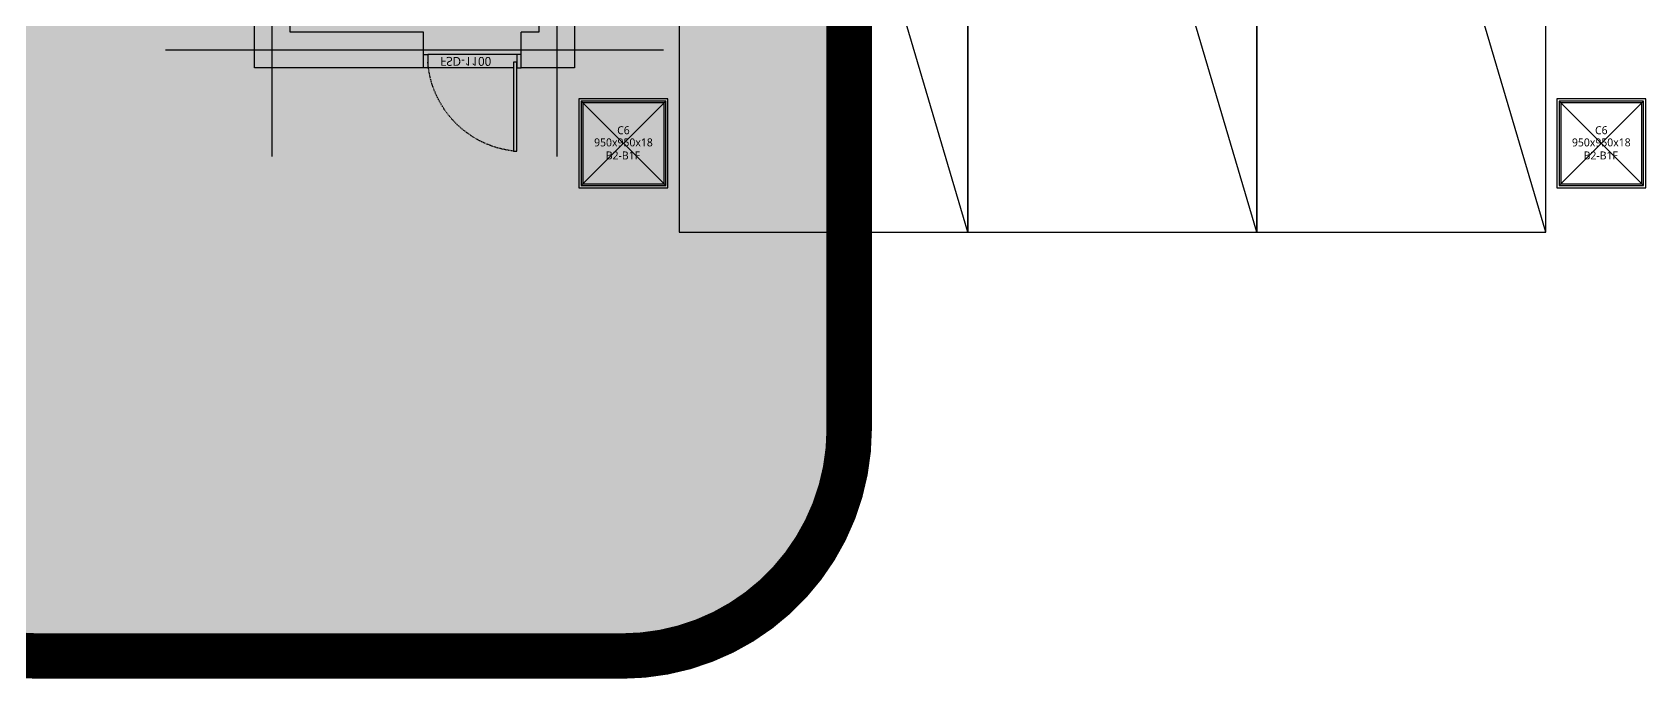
# Model space of a CAD drawing. Header units: millimetres. Extents: x -26983 to 60590, y 825 to 42375.
# Drawn here: x 58114.2 to 58469.3, y 17371.1 to 17513.5 of the extents above; entities that cross this region are included whole.
import ezdxf
from ezdxf.enums import TextEntityAlignment as Align

# ---------------------------------------------------------------- set-up
doc = ezdxf.new("R2010")
doc.units = ezdxf.units.MM
doc.header["$LTSCALE"] = 100
doc.header["$MEASUREMENT"] = 0
doc.linetypes.add('HID', pattern=[2.5, 1.5, -1])
doc.linetypes.add('HIDDEN', pattern=[2, 1, -1])
doc.layers.get('0').update_dxf_attribs({"linetype": 'CONTINUOUS'})
doc.layers.get('Defpoints').update_dxf_attribs({"color": 171, "linetype": 'CONTINUOUS'})
doc.layers.add('#프레임 라인', color=189, linetype='CONTINUOUS', plot=False)
for name, color, linetype in [('254', 254, 'CONTINUOUS'), ('DOOR', 4, 'CONTINUOUS'), ('DOOR ELE', 253, 'CONTINUOUS'), ('DOOR(OPEN ELE)', 5, 'CONTINUOUS'), ('ELE9', 9, 'CONTINUOUS'), ('LED', 7, 'CONTINUOUS'), ('주차-화물', 251, 'CONTINUOUS')]:
    doc.layers.add(name, color=color, linetype=linetype)
doc.styles.add('TE', font='malgun_0.ttf')
doc.styles.add('나눔바른고딕', font='NanumBarunGothic.ttf')

# ---------------------------------------------------------------- blocks, each defined once
blk = doc.blocks.new('C6-B2-B1F')
at = {"layer": '#프레임 라인', "ltscale": 0.1}
blk.add_lwpolyline([(-500, -500), (500, -500), (500, 500), (-500, 500)], close=True, dxfattribs=at)
for points in [[(-475, -475), (475, -475), (475, 475), (-475, 475)], [(-457, -457), (457, -457), (457, 457), (-457, 457)]]:
    blk.add_lwpolyline(points, close=True)
at = {"layer": 'Defpoints', "ltscale": 10000}
for p, q in [((-475, -475), (475, 475)), ((475, -475), (-475, 475))]:
    blk.add_line(p, q, dxfattribs=at)
at = {"layer": 'Defpoints', "style": 'TE'}
for s, p in [('C6', (0, 102)), ('950x950x18', (0, -35)), ('B2-B1F', (-6, -182))]:
    blk.add_text(s, height=90, dxfattribs=at).set_placement(p, align=Align.CENTER)
blk = doc.blocks.new('A$C9dd89177')
at = {"layer": '주차-화물', "ltscale": 0.1}
blk.add_lwpolyline([(0, 0), (11000, 0), (11000, 3250), (0, 3250), (0, 0), (11000, 3250)], dxfattribs=at)
at = {"layer": '주차-화물', "style": '나눔바른고딕'}
blk.add_text('화물용', height=450, dxfattribs=at).set_placement((9831, 561), align=Align.MIDDLE_CENTER)
blk = doc.blocks.new('A$C48EA7C17')
at = {"layer": 'DOOR'}
for points in [[(965, 1088), (1000, 1088), (1000, 88), (965, 88)], [(-50, 0), (0, 0), (0, 150), (-50, 150)], [(1050, 0), (1000, 0), (1000, 150), (1050, 150)]]:
    blk.add_lwpolyline(points, close=True, dxfattribs=at)
at = {"layer": 'DOOR ELE', "ltscale": 0.1}
for points in [[(965, 150), (0, 150)], [(1000, 0), (0, 0)]]:
    blk.add_lwpolyline(points, dxfattribs=at)
at = {"layer": 'DOOR(OPEN ELE)', "linetype": 'HID', "ltscale": 0.05}
blk.add_arc((1084, 7), 1087, 96.2785, 175.7623, dxfattribs=at)
at = {"layer": 'Defpoints', "style": '나눔바른고딕'}
blk.add_text('FSD-1100', height=100, dxfattribs=at).set_placement((139, 28))
blk = doc.blocks.new('B2FF')
at = {"layer": 'ELE9', "color": 253, "ltscale": 0.1}
for p, q in [((37258974.7, 554746.3), (37258974.7, 566196.3)), ((37262174.7, 566196.3), (37262174.7, 554746.3)), ((37263374.7, 555946.3), (37257774.7, 555946.3))]:
    blk.add_line(p, q, dxfattribs=at)
for points in [[(37260674.7, 555746.3), (37258774.7, 555746.3), (37258774.7, 562996.3)], [(37262374.7, 562996.3), (37262374.7, 555746.3), (37261774.7, 555746.3)], [(37260674.7, 556146.3), (37259174.7, 556146.3), (37259174.7, 561546.3)], [(37261974.7, 561546.3), (37261974.7, 556146.3), (37261774.7, 556146.3)], [(37260674.7, 555746.3), (37260674.7, 556146.3)], [(37261774.7, 555746.3), (37261774.7, 556146.3)]]:
    blk.add_lwpolyline(points, dxfattribs=at)
at = {"layer": 'ELE9', "color": 253, "ltscale": 0.1, "rotation": 90.00000000000001}
for p in [(37266799.7, 553896.3), (37270049.7, 553896.3), (37273299.7, 553896.3)]:
    blk.add_blockref('A$C9dd89177', p, dxfattribs=at)
at = {"layer": 'ELE9', "color": 253, "ltscale": 0.1, "xscale": -1, "rotation": 180}
blk.add_blockref('A$C48EA7C17', (37260724.7, 555896.3), dxfattribs=at)
at = {"layer": 'ELE9', "color": 253, "ltscale": 0.1}
for p in [(37262924.7, 554896.3), (37273924.7, 554896.3)]:
    blk.add_blockref('C6-B2-B1F', p, dxfattribs=at)

msp = doc.modelspace()

# ---------------------------------------------------------------- hatches: boundary and pattern name
at = {"layer": '254', "ltscale": 10000}
h = msp.add_hatch(color=256, dxfattribs=at)
h.dxf.hatch_style = 1
edge = h.paths.add_edge_path()
edge.add_arc((58115.35, 17426.07), 50, 180, 270)
edge.add_line((58115.35, 17376.07), (58244.03, 17376.07))
edge.add_arc((58244.03, 17426.07), 50, 270, 360)
edge.add_line((58294.03, 17426.07), (58294.03, 17739.86))
edge.add_arc((58244.03, 17739.86), 50, 0, 90)
edge.add_line((58244.03, 17789.86), (58115.35, 17789.86))
edge.add_arc((58115.35, 17739.86), 50, 90, 180)
edge.add_line((58065.35, 17739.86), (58065.35, 17426.07))

# ---------------------------------------------------------------- next in the draw order: block references
at = {"xscale": 0.01956471256889679, "yscale": 0.01956471256889679, "zscale": 0.01956471256889679}
msp.add_blockref('B2FF', (-670794.07, 6632.61), dxfattribs=at)

# ---------------------------------------------------------------- next in the draw order: linework, layer by layer
at = {"layer": 'LED', "color": 6, "linetype": 'HIDDEN', "ltscale": 0.3, "const_width": 10}
msp.add_lwpolyline([(58065.35, 17426.07, 0.414214), (58115.35, 17376.07), (58244.03, 17376.07, 0.414214), (58294.03, 17426.07), (58294.03, 17739.86, 0.414214), (58244.03, 17789.86), (58115.35, 17789.86, 0.414214), (58065.35, 17739.86)], format="xyb", close=True, dxfattribs=at)

doc.saveas('drawing.dxf')
